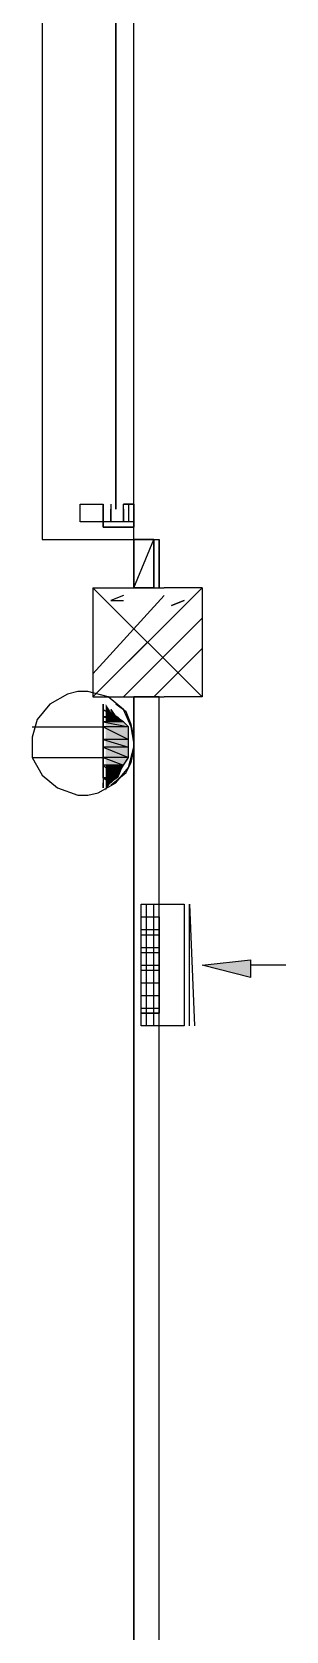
# Model space of a CAD drawing. Header units: millimetres. Extents: x 5 to 415, y 48 to 251.
# Drawn here: x 38.1 to 39.86, y 158.52 to 169.66 of the extents above; entities that cross this region are included whole.
import ezdxf

# ---------------------------------------------------------------- set-up
doc = ezdxf.new("R2010")
doc.units = ezdxf.units.MM
doc.layers.add('H', color=7, linetype='Continuous')
doc.layers.add('P', color=7, linetype='Continuous')

msp = doc.modelspace()

# ---------------------------------------------------------------- hatches: boundary and pattern name
at = {"layer": 'H', "linetype": 'Continuous'}
for points in [[(38.612, 164.924), (38.612, 164.977), (38.647, 164.924), (38.612, 164.924)], [(38.612, 164.888), (38.612, 164.924), (38.647, 164.924), (38.7, 164.888), (38.612, 164.888)], [(38.612, 164.853), (38.612, 164.888), (38.7, 164.888), (38.735, 164.853), (38.612, 164.853)], [(38.612, 164.8), (38.612, 164.853), (38.735, 164.853), (38.77, 164.8), (38.612, 164.8)], [(38.612, 164.73), (38.612, 164.8), (38.77, 164.8), (38.77, 164.73), (38.612, 164.73)], [(38.612, 164.677), (38.612, 164.73), (38.77, 164.73), (38.77, 164.677), (38.612, 164.677)], [(38.612, 164.588), (38.612, 164.677), (38.77, 164.677), (38.77, 164.588), (38.612, 164.588)], [(38.612, 164.553), (38.612, 164.588), (38.77, 164.588), (38.735, 164.553), (38.612, 164.553)], [(38.612, 164.465), (38.612, 164.553), (38.735, 164.553), (38.7, 164.465), (38.612, 164.465)], [(38.612, 164.377), (38.612, 164.465), (38.647, 164.43), (38.612, 164.377)], [(38.647, 164.43), (38.612, 164.465), (38.7, 164.465), (38.647, 164.43)], [(39.617, 163.072), (39.282, 163.16), (39.617, 163.195), (39.617, 163.072)]]:
    msp.add_hatch(color=256, dxfattribs=at).paths.add_polyline_path(points)

# ---------------------------------------------------------------- linework, layer by layer
at = {"layer": 'P'}
for points in [[(38.171, 173.143), (38.171, 166.123)], [(38.806, 166.123), (38.806, 173.143)], [(38.682, 166.335), (38.682, 172.932)], [(38.682, 172.932), (38.682, 166.335)], [(38.435, 166.247), (38.435, 166.37)], [(38.435, 166.37), (38.594, 166.37)], [(38.594, 166.211), (38.594, 166.37)], [(38.594, 166.37), (38.594, 166.211)], [(38.594, 166.247), (38.594, 166.37)], [(38.594, 166.37), (38.594, 166.247)], [(38.594, 166.247), (38.594, 166.37)], [(38.647, 166.37), (38.647, 166.247)], [(38.647, 166.247), (38.647, 166.335)], [(38.735, 166.37), (38.806, 166.37)], [(38.806, 166.37), (38.735, 166.37)], [(38.735, 166.37), (38.806, 166.37)], [(38.735, 166.247), (38.735, 166.37)], [(38.735, 166.335), (38.735, 166.247)], [(38.77, 166.37), (38.77, 166.247)], [(38.806, 166.37), (38.806, 166.211)], [(38.806, 166.211), (38.806, 166.37)], [(38.806, 166.247), (38.806, 166.37)], [(38.806, 166.37), (38.806, 166.247)], [(38.594, 166.247), (38.435, 166.247)], [(38.806, 166.247), (38.594, 166.247)], [(38.806, 166.211), (38.594, 166.211)], [(38.594, 166.211), (38.806, 166.211)], [(38.171, 166.123), (38.806, 166.123)], [(38.806, 166.123), (38.806, 165.788)], [(38.806, 165.788), (38.806, 166.123)], [(38.806, 166.123), (38.806, 165.788)], [(38.806, 165.788), (38.947, 166.123)], [(38.947, 166.123), (38.806, 166.123)], [(38.806, 166.123), (38.806, 165.788)], [(38.947, 166.123), (38.806, 166.123)], [(38.806, 166.123), (38.982, 166.123)], [(38.806, 165.788), (38.806, 166.123)], [(38.947, 166.123), (38.947, 165.788)], [(38.947, 165.788), (38.947, 166.123)], [(38.947, 166.123), (38.947, 165.788)], [(38.982, 165.788), (38.982, 166.123)], [(38.982, 166.123), (38.982, 165.788)], [(39.282, 165.029), (38.523, 165.788)], [(38.523, 165.029), (39.282, 165.788)], [(38.523, 165.788), (38.523, 165.029)], [(38.523, 165.788), (39.017, 165.788)], [(38.806, 165.788), (38.947, 165.788)], [(38.947, 165.788), (38.806, 165.788)], [(39.017, 165.523), (39.282, 165.788)], [(39.282, 165.788), (39.017, 165.788)], [(39.282, 165.788), (39.282, 165.029)], [(38.523, 165.188), (39.017, 165.735)], [(38.735, 165.735), (38.647, 165.7)], [(38.647, 165.7), (38.735, 165.7)], [(39.158, 165.7), (39.07, 165.664)], [(39.07, 165.664), (39.158, 165.7)], [(39.017, 165.312), (39.282, 165.576)], [(38.523, 165.029), (39.017, 165.523)], [(38.735, 165.029), (39.017, 165.312)], [(39.017, 165.1), (39.282, 165.365)], [(38.947, 165.029), (39.017, 165.1)], [(38.223, 164.977), (38.135, 164.871)], [(38.223, 164.977), (38.135, 164.871)], [(38.347, 165.047), (38.223, 164.977)], [(38.347, 165.047), (38.223, 164.977)], [(38.418, 165.065), (38.347, 165.047)], [(38.418, 165.065), (38.347, 165.047)], [(38.488, 165.065), (38.418, 165.065)], [(38.488, 165.065), (38.418, 165.065)], [(38.629, 165.029), (38.488, 165.065)], [(38.629, 165.029), (38.488, 165.065)], [(38.523, 165.029), (39.017, 165.029)], [(38.594, 164.977), (38.594, 164.941)], [(38.594, 164.941), (38.594, 164.977)], [(38.594, 164.977), (38.594, 164.394)], [(38.735, 164.941), (38.629, 165.029)], [(38.735, 164.941), (38.629, 165.029)], [(38.753, 164.924), (38.682, 164.977)], [(38.806, 165.029), (38.806, 150.125)], [(38.982, 165.029), (38.806, 165.029)], [(38.806, 150.125), (38.806, 165.029)], [(38.982, 150.125), (38.982, 165.029)], [(38.982, 150.125), (38.982, 165.029)], [(39.282, 165.029), (39.017, 165.029)], [(38.135, 164.871), (38.1, 164.747)], [(38.135, 164.871), (38.1, 164.747)], [(38.594, 164.941), (38.682, 164.888)], [(38.594, 164.888), (38.594, 164.941)], [(38.682, 164.888), (38.594, 164.888)], [(38.682, 164.888), (38.594, 164.888)], [(38.594, 164.888), (38.735, 164.853)], [(38.594, 164.888), (38.735, 164.853)], [(38.594, 164.853), (38.594, 164.888)], [(38.647, 164.941), (38.682, 164.888)], [(38.682, 164.888), (38.647, 164.941)], [(38.735, 164.853), (38.682, 164.888)], [(38.788, 164.818), (38.735, 164.941)], [(38.788, 164.818), (38.735, 164.941)], [(38.788, 164.835), (38.753, 164.924)], [(38.1, 164.818), (38.594, 164.818)], [(38.1, 164.747), (38.1, 164.677)], [(38.1, 164.747), (38.1, 164.677)], [(38.735, 164.853), (38.594, 164.853)], [(38.735, 164.853), (38.594, 164.853)], [(38.594, 164.853), (38.77, 164.818)], [(38.594, 164.853), (38.77, 164.818)], [(38.594, 164.818), (38.594, 164.853)], [(38.77, 164.818), (38.594, 164.818)], [(38.77, 164.818), (38.594, 164.818)], [(38.594, 164.818), (38.77, 164.73)], [(38.594, 164.818), (38.77, 164.73)], [(38.594, 164.73), (38.594, 164.818)], [(38.77, 164.818), (38.735, 164.853)], [(38.77, 164.73), (38.77, 164.818)], [(38.806, 164.747), (38.788, 164.835)], [(38.806, 164.712), (38.788, 164.818)], [(38.806, 164.712), (38.788, 164.818)], [(38.806, 164.659), (38.806, 164.747)], [(38.1, 164.677), (38.1, 164.606)], [(38.1, 164.677), (38.1, 164.606)], [(38.77, 164.73), (38.594, 164.73)], [(38.77, 164.73), (38.594, 164.73)], [(38.594, 164.73), (38.77, 164.677)], [(38.594, 164.73), (38.77, 164.677)], [(38.594, 164.677), (38.594, 164.73)], [(38.77, 164.677), (38.594, 164.677)], [(38.77, 164.677), (38.594, 164.677)], [(38.594, 164.677), (38.77, 164.606)], [(38.594, 164.677), (38.77, 164.606)], [(38.594, 164.606), (38.594, 164.677)], [(38.77, 164.677), (38.77, 164.73)], [(38.77, 164.536), (38.806, 164.677)], [(38.77, 164.536), (38.806, 164.677)], [(38.77, 164.606), (38.77, 164.677)], [(38.788, 164.571), (38.806, 164.659)], [(38.1, 164.606), (38.594, 164.606)], [(38.1, 164.606), (38.171, 164.483)], [(38.1, 164.606), (38.171, 164.483)], [(38.77, 164.606), (38.594, 164.606)], [(38.77, 164.606), (38.594, 164.606)], [(38.594, 164.606), (38.735, 164.553)], [(38.594, 164.606), (38.735, 164.553)], [(38.594, 164.553), (38.594, 164.606)], [(38.735, 164.553), (38.594, 164.553)], [(38.735, 164.553), (38.594, 164.553)], [(38.594, 164.553), (38.682, 164.465)], [(38.594, 164.553), (38.682, 164.465)], [(38.594, 164.465), (38.594, 164.553)], [(38.682, 164.465), (38.735, 164.553)], [(38.682, 164.43), (38.77, 164.536)], [(38.682, 164.43), (38.77, 164.536)], [(38.735, 164.553), (38.77, 164.606)], [(38.753, 164.5), (38.788, 164.571)], [(38.171, 164.483), (38.276, 164.394)], [(38.171, 164.483), (38.276, 164.394)], [(38.559, 164.359), (38.682, 164.43)], [(38.559, 164.359), (38.682, 164.43)], [(38.682, 164.465), (38.594, 164.465)], [(38.594, 164.465), (38.647, 164.43)], [(38.647, 164.43), (38.594, 164.465)], [(38.594, 164.465), (38.682, 164.465)], [(38.647, 164.43), (38.594, 164.465)], [(38.594, 164.43), (38.594, 164.394)], [(38.594, 164.394), (38.594, 164.43)], [(38.647, 164.412), (38.753, 164.5)], [(38.682, 164.465), (38.647, 164.43)], [(38.276, 164.394), (38.418, 164.342)], [(38.276, 164.394), (38.418, 164.342)], [(38.418, 164.342), (38.488, 164.342)], [(38.418, 164.342), (38.488, 164.342)], [(38.488, 164.342), (38.559, 164.359)], [(38.488, 164.342), (38.559, 164.359)], [(38.858, 162.736), (38.858, 163.583)], [(38.858, 162.736), (38.858, 163.583)], [(38.858, 163.583), (39.158, 163.583)], [(38.894, 162.736), (38.894, 163.583)], [(38.894, 162.736), (38.894, 163.583)], [(38.894, 162.736), (38.894, 163.583)], [(38.947, 162.736), (38.947, 163.583)], [(38.947, 162.736), (38.947, 163.583)], [(38.982, 162.736), (38.982, 163.583)], [(38.982, 162.736), (38.982, 163.583)], [(39.158, 163.583), (39.158, 162.736)], [(39.194, 162.736), (39.194, 163.583)], [(39.194, 163.583), (39.229, 162.736)], [(38.858, 162.825), (38.858, 163.495)], [(38.858, 163.495), (38.982, 163.495)], [(38.982, 163.495), (38.982, 162.825)], [(38.858, 163.407), (38.982, 163.407)], [(38.858, 163.371), (38.982, 163.371)], [(38.858, 163.283), (38.982, 163.283)], [(38.858, 163.248), (38.982, 163.248)], [(39.282, 163.16), (39.617, 163.195)], [(39.617, 163.195), (39.617, 163.072)], [(38.858, 163.16), (38.982, 163.16)], [(38.858, 163.124), (38.982, 163.124)], [(39.617, 163.072), (39.282, 163.16)], [(39.864, 163.16), (39.617, 163.16)], [(38.858, 163.036), (38.982, 163.036)], [(38.858, 162.948), (38.982, 162.948)], [(38.858, 162.86), (38.982, 162.86)], [(38.858, 162.825), (38.982, 162.825)], [(38.982, 162.825), (38.858, 162.825)], [(39.158, 162.736), (38.858, 162.736)]]:
    msp.add_lwpolyline(points, dxfattribs=at)

doc.saveas('drawing.dxf')
